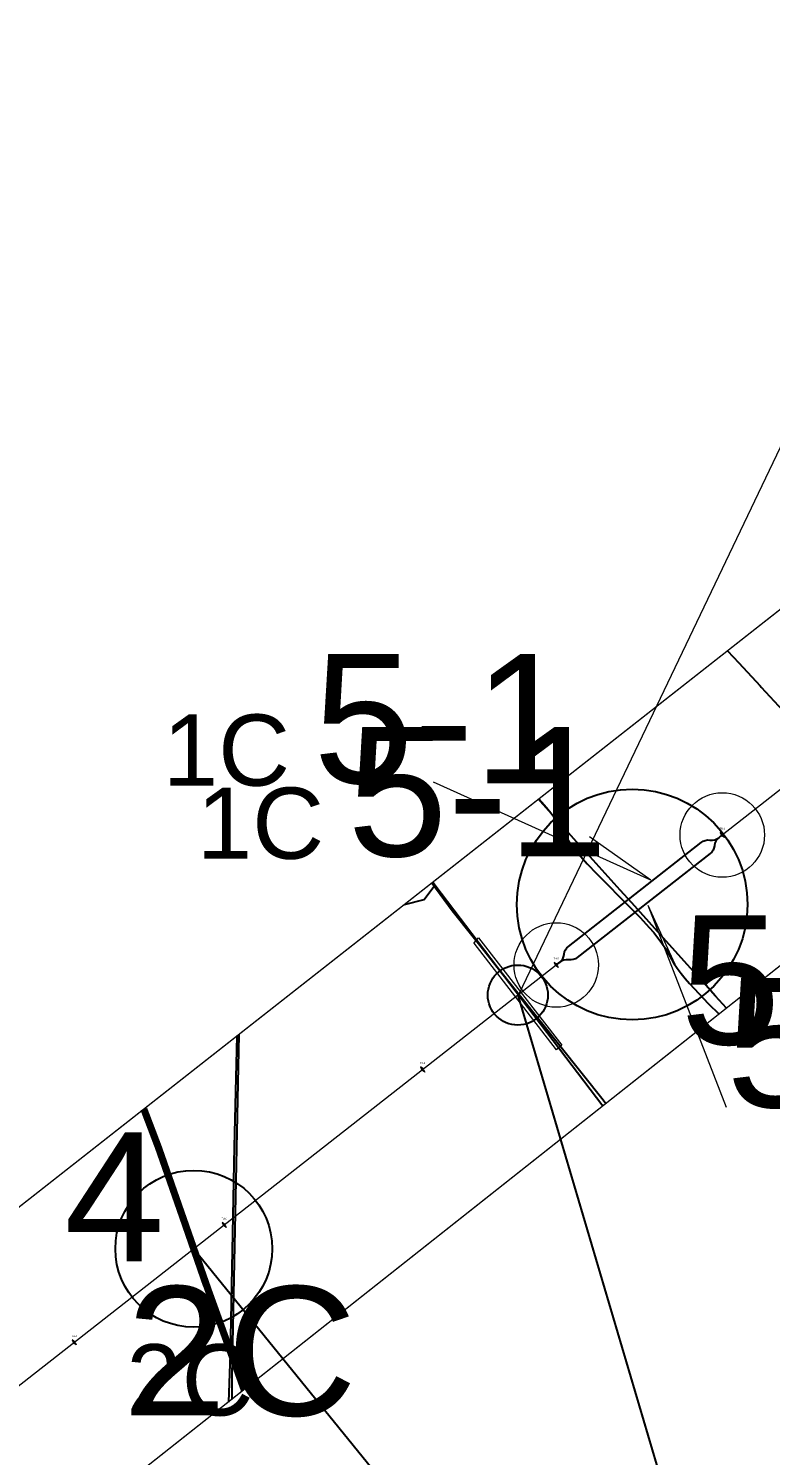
# Model space of a CAD drawing. Header units: metres. Extents: x -4 to 509425, y 7549 to 4732445.
# Drawn here: x 500581 to 501623, y 4727291 to 4729294 of the extents above; entities that cross this region are included whole.
import ezdxf

# ---------------------------------------------------------------- set-up
doc = ezdxf.new("R2010")
doc.units = ezdxf.units.M
doc.header["$LTSCALE"] = 0.01
doc.header["$MEASUREMENT"] = 0
doc.layers.get('0').update_dxf_attribs({"lineweight": 0})
for name, color, linetype in [('-- cruces', 6, 'Continuous'), ('-----caminos burgos', 2, 'Continuous'), ('-----traza soterrada consolidada', 255, 'Continuous'), ('---itinerarios burgos', 1, 'Continuous'), ('--PHD', 6, 'Continuous'), ('_00_LE_BURGOS', 1, 'Continuous'), ('autovias y carreteras CyL', 2, 'Continuous'), ('cauces CHE', 4, 'Continuous'), ('Lineas electricas aereas', 30, 'Continuous'), ('vvpp CyL', 41, 'Continuous'), ('Zonas proteccion lineas aereas PV', 210, 'Continuous')]:
    doc.layers.add(name, color=color, linetype=linetype)
for name, color, linetype, lineweight in [('---contorno', 7, 'Continuous', 0), ('-LINEAQ AUXILIAR', 252, 'Continuous', 0), ('Apoyos__ptw_', 7, 'Continuous', 0), ('Carretera__ptw_', 32, 'Continuous', 0), ('Cruces no defindos en pyp', 4, 'Continuous', 0), ('Denominación apoyos__ptw_', 7, 'Continuous', 0), ('LEAR TRAMOS AEREOS', 2, 'Continuous', 0), ('LEAR TRAMOS AEREOS TEXTO', 2, 'Continuous', 0), ('LEAR TRAMOS SUBTERRANEOS', 1, 'Continuous', 0), ('Línea eléctrica__ptw_', 1, 'Continuous', 0), ('NUMERO CIRCUITOS', 6, 'Continuous', 0), ('VCRB TEXTOS', 7, 'Continuous', 0), ('VCRB TRAMOS AEREOS', 2, 'Continuous', 0), ('VCRB TRAMOS SUBTERRANEOS', 4, 'Continuous', 0)]:
    doc.layers.add(name, color=color, linetype=linetype, lineweight=lineweight)
doc.styles.add('SOLARIA 2', font='arial.ttf')
doc.styles.get("Standard").update_dxf_attribs({"font": 'arial.ttf'})

# ---------------------------------------------------------------- blocks, each defined once
blk = doc.blocks.new('aaaq')
at = {"layer": 'Apoyos__ptw_', "linetype": 'Continuous', "flags": 128}
blk.add_lwpolyline([(501552.1, 4728165.4), (501553.6, 4728161.9), (501555.2, 4728163.1), (501554.8, 4728160.3), (501556.4, 4728161.6), (501557.9, 4728158), (501554.8, 4728160.3), (501553.6, 4728161.9), (501556.4, 4728161.6), (501555.2, 4728163.1)], close=True, dxfattribs=at)
at = {"layer": 'Denominación apoyos__ptw_', "linetype": 'Continuous', "insert": (501555, 4728169.4), "char_height": 2.5, "attachment_point": 8, "line_spacing_factor": 0.5}
blk.add_mtext('T6-1', dxfattribs=at)

msp = doc.modelspace()

# ---------------------------------------------------------------- linework, layer by layer
at = {"layer": '-- cruces'}
for points in [[(501267.934, 4727937.033), (501693.799, 4726495.743)], [(500813.025, 4727580.915), (501693.799, 4726495.743)]]:
    msp.add_lwpolyline(points, dxfattribs=at)
for centre, radius in [((501267.934, 4727937.033), 42.147), ((500813.025, 4727580.915), 110.073)]:
    msp.add_circle(centre, radius, dxfattribs=at)
at = {"layer": '-----caminos burgos'}
for points in [[(501108.707, 4728064.199, 476.09), (501136.291, 4728071.404, 476.075), (501151.616, 4728091.518, 475.634)], [(500876.385, 4727881.796, 476.358), (500866.273, 4727402.386, 474.466), (500866.621, 4727369.328, 474.235)]]:
    msp.add_polyline3d(points, dxfattribs=at)
at = {"layer": '-----traza soterrada consolidada'}
for points in [[(501321.888, 4727979.27), (501326.873, 4727983.173, 0.20004848), (501332.901, 4727993.906), (501332.988, 4727994.645, -0.20004968), (501339.016, 4728005.378), (501525.523, 4728151.382, -0.2000507), (501537.39, 4728154.657), (501538.127, 4728154.564, 0.20005107), (501549.994, 4728157.839), (501554.98, 4728161.742)], [(501554.98, 4728161.742), (501549.994, 4728157.839, 0.20004887), (501543.966, 4728147.106), (501543.879, 4728146.367, -0.20004887), (501537.851, 4728135.634), (501351.345, 4727989.63, -0.20004966), (501339.478, 4727986.355), (501338.74, 4727986.448, 0.20004948), (501326.873, 4727983.173), (501321.888, 4727979.27)], [(501321.888, 4727979.27), (501326.873, 4727983.173, 0.20004848), (501332.901, 4727993.906), (501332.988, 4727994.645, -0.20004968), (501339.016, 4728005.378), (501525.523, 4728151.382, -0.2000507), (501537.39, 4728154.657), (501538.127, 4728154.564, 0.20005107), (501549.994, 4728157.839), (501554.98, 4728161.742)], [(501554.98, 4728161.742), (501549.994, 4728157.839, 0.20004887), (501543.966, 4728147.106), (501543.879, 4728146.367, -0.20004887), (501537.851, 4728135.634), (501351.345, 4727989.63, -0.20004966), (501339.478, 4727986.355), (501338.74, 4727986.448, 0.20004948), (501326.873, 4727983.173), (501321.888, 4727979.27)]]:
    msp.add_lwpolyline(points, format="xyb", dxfattribs=at)
at = {"layer": '---contorno', "color": 5}
msp.add_lwpolyline([(500101.359, 4726764.898, 2, 2, 0), (499848.686, 4727074.922, 2, 2, 0), (502059.711, 4728810.857, 2, 2, 0), (503063.168, 4728593.136, 2, 2, 0), (505034.679, 4729304.281, 2, 2, 0), (506964.132, 4729644.75, 2, 2, 0), (508238.114, 4729032.085, 2, 2, 0), (508444.483, 4728200.462, 2, 2, 0), (508077.759, 4728126.8, 2, 2, 0), (507934.475, 4728602.294, 2, 2, 0), (507662.185, 4728577.11, 2, 2, 0), (506909.919, 4729232.223, 2, 2, 0), (505556.242, 4728931.649, 2, 2, 0), (505134.924, 4728915.3, 2, 2, 0), (503358.148, 4728278.746, 2, 2, 0), (503794.64, 4727728.673, 2, 2, 0), (503511.071, 4726957.052, 2, 2, 0), (503119.453, 4727094.69, 2, 2, 0), (503327.838, 4727608.568, 2, 2, 0), (502937.758, 4728211.039, 2, 2, 0), (502180.624, 4728408.737, 2, 2, 0)], format="xyseb", dxfattribs=at)
at = {"layer": '---itinerarios burgos'}
for points in [[(500873.408, 4727879.459, 476.338), (500869.625, 4727724.186, 476.2), (500863.921, 4727432.448, 474.5), (500861.947, 4727365.631, 473.567)], [(500876.385, 4727881.796, 476.324), (500866.273, 4727402.386, 474.355), (500866.621, 4727369.328, 474.179)]]:
    msp.add_polyline3d(points, dxfattribs=at)
at = {"layer": '--PHD'}
msp.add_circle((501428.524, 4728064.159), 161.933, dxfattribs=at)
at = {"layer": '-LINEAQ AUXILIAR'}
for points in [[(501454.741, 4728098.363), (501149.595, 4728235.72)], [(501454.741, 4728098.363), (501368.392, 4728158.972)], [(501450.629, 4728063.436), (501490.72, 4727975.092)], [(501450.629, 4728063.436), (501560.249, 4727779.629)]]:
    msp.add_lwpolyline(points, dxfattribs=at)
at = {"color": 5, "const_width": 2}
msp.add_lwpolyline([(502180.624, 4728408.737), (502937.758, 4728211.039), (503327.838, 4727608.568), (503119.453, 4727094.69), (503511.071, 4726957.052), (503794.64, 4727728.673), (503358.148, 4728278.746), (505134.924, 4728915.3), (505556.242, 4728931.649), (506909.919, 4729232.223), (507662.185, 4728577.11), (507934.475, 4728602.294), (508077.759, 4728126.8), (508444.483, 4728200.462), (508238.114, 4729032.085), (506964.132, 4729644.75), (505034.679, 4729304.281), (503063.168, 4728593.136), (502059.711, 4728810.857), (499848.686, 4727074.922), (500101.359, 4726764.898), (502180.624, 4728408.737)], close=True, dxfattribs=at)
at = {"layer": '_00_LE_BURGOS', "color": 2, "linetype": 'Continuous', "const_width": 10}
msp.add_lwpolyline([(500883.783, 4727382.903), (500833.453, 4727522.417), (500763.45, 4727722.879), (500742.891, 4727776.987)], dxfattribs=at)
msp.add_lwpolyline([(500883.783, 4727382.903), (500833.453, 4727522.417), (500763.45, 4727722.879), (500742.891, 4727776.987)], dxfattribs=at)
at = {"layer": 'Apoyos__ptw_', "color": 2, "linetype": 'Continuous', "flags": 128}
for points in [[(501552.083, 4728165.443), (501553.576, 4728161.913), (501555.151, 4728163.146), (501554.809, 4728160.338), (501556.384, 4728161.571), (501557.877, 4728158.041), (501554.809, 4728160.338), (501553.576, 4728161.913), (501556.384, 4728161.571), (501555.151, 4728163.146)], [(501318.99, 4727982.971), (501320.484, 4727979.441), (501322.059, 4727980.674), (501321.717, 4727977.866), (501323.291, 4727979.099), (501324.785, 4727975.569), (501321.717, 4727977.866), (501320.484, 4727979.441), (501323.291, 4727979.099), (501322.059, 4727980.674)], [(501131.499, 4727836.069), (501132.931, 4727832.618), (501134.506, 4727833.851), (501134.164, 4727831.043), (501135.738, 4727832.276), (501137.17, 4727828.825), (501134.164, 4727831.043), (501132.931, 4727832.618), (501135.738, 4727832.276), (501134.506, 4727833.851)], [(500852.787, 4727617.884), (500854.219, 4727614.433), (500855.794, 4727615.666), (500855.452, 4727612.858), (500857.026, 4727614.091), (500858.458, 4727610.64), (500855.452, 4727612.858), (500854.219, 4727614.433), (500857.026, 4727614.091), (500855.794, 4727615.666)], [(500642.278, 4727453.09), (500643.709, 4727449.639), (500645.284, 4727450.872), (500644.942, 4727448.064), (500646.517, 4727449.297), (500647.949, 4727445.846), (500644.942, 4727448.064), (500643.709, 4727449.639), (500646.517, 4727449.297), (500645.284, 4727450.872)]]:
    msp.add_lwpolyline(points, close=True, dxfattribs=at)
at = {"layer": 'Apoyos__ptw_', "linetype": 'Continuous', "flags": 128}
for points in [[(501318.99, 4727982.971), (501320.484, 4727979.441), (501322.059, 4727980.674), (501321.717, 4727977.866), (501323.291, 4727979.099), (501324.785, 4727975.569), (501321.717, 4727977.866), (501320.484, 4727979.441), (501323.291, 4727979.099), (501322.059, 4727980.674)], [(501131.499, 4727836.069), (501132.931, 4727832.618), (501134.506, 4727833.851), (501134.164, 4727831.043), (501135.738, 4727832.276), (501137.17, 4727828.825), (501134.164, 4727831.043), (501132.931, 4727832.618), (501135.738, 4727832.276), (501134.506, 4727833.851)], [(500852.787, 4727617.884), (500854.219, 4727614.433), (500855.794, 4727615.666), (500855.452, 4727612.858), (500857.026, 4727614.091), (500858.458, 4727610.64), (500855.452, 4727612.858), (500854.219, 4727614.433), (500857.026, 4727614.091), (500855.794, 4727615.666)], [(500642.278, 4727453.09), (500643.709, 4727449.639), (500645.284, 4727450.872), (500644.942, 4727448.064), (500646.517, 4727449.297), (500647.949, 4727445.846), (500644.942, 4727448.064), (500643.709, 4727449.639), (500646.517, 4727449.297), (500645.284, 4727450.872)]]:
    msp.add_lwpolyline(points, close=True, dxfattribs=at)
at = {"layer": 'autovias y carreteras CyL', "linetype": 'Continuous', "const_width": 0.26, "flags": 128}
msp.add_lwpolyline([(501387.395, 4727781.273), (501276.283, 4727926.397), (501201.323, 4728021.895), (501148.162, 4728095.176)], dxfattribs=at)
at = {"layer": 'autovias y carreteras CyL'}
for points in [[(501151.616, 4728091.518, 475.634), (501148.589, 4728095.511, 475.618)], [(501387.075, 4727781.02, 466.603), (501151.616, 4728091.518, 475.634)]]:
    msp.add_polyline3d(points, dxfattribs=at)
at = {"layer": 'Carretera__ptw_', "color": 32, "linetype": 'Continuous', "flags": 128}
msp.add_lwpolyline([(501206.667, 4728010.084), (501206.842, 4728010.433), (501206.842, 4728010.433), (501206.842, 4728010.433), (501206.842, 4728010.433), (501206.842, 4728010.433), (501206.842, 4728010.433), (501212.951, 4728017.241), (501212.951, 4728017.241), (501212.951, 4728017.241), (501212.951, 4728017.241), (501212.952, 4728017.241), (501212.952, 4728017.241), (501212.952, 4728017.241), (501212.952, 4728017.241), (501212.952, 4728017.241), (501212.952, 4728017.241), (501212.952, 4728017.241), (501212.952, 4728017.241), (501212.952, 4728017.241), (501212.952, 4728017.241), (501212.952, 4728017.241), (501212.952, 4728017.241), (501212.952, 4728017.241), (501212.952, 4728017.241), (501212.952, 4728017.241), (501212.952, 4728017.241), (501212.952, 4728017.241), (501212.952, 4728017.241), (501212.952, 4728017.241), (501212.952, 4728017.241), (501212.953, 4728017.241), (501212.953, 4728017.241), (501212.953, 4728017.241), (501212.953, 4728017.241), (501212.953, 4728017.241), (501212.953, 4728017.241), (501212.953, 4728017.241), (501212.953, 4728017.241), (501212.953, 4728017.241), (501212.953, 4728017.241), (501329.732, 4727866.598), (501329.732, 4727866.598), (501329.732, 4727866.598), (501329.732, 4727866.598), (501329.732, 4727866.598), (501329.732, 4727866.598), (501329.732, 4727866.598), (501329.732, 4727866.598), (501329.732, 4727866.598), (501329.732, 4727866.598), (501329.732, 4727866.597), (501329.732, 4727866.597), (501329.732, 4727866.597), (501329.732, 4727866.597), (501329.732, 4727866.597), (501329.732, 4727866.597), (501329.732, 4727866.597), (501329.732, 4727866.597), (501329.732, 4727866.597), (501329.732, 4727866.597), (501329.732, 4727866.597), (501329.732, 4727866.597), (501329.732, 4727866.597), (501329.732, 4727866.597), (501329.732, 4727866.597), (501329.732, 4727866.597), (501329.732, 4727866.597), (501329.732, 4727866.597), (501329.731, 4727866.597), (501329.731, 4727866.597), (501322.225, 4727860.138), (501322.225, 4727860.138), (501322.225, 4727860.138), (501322.225, 4727860.138), (501322.225, 4727860.138), (501322.225, 4727860.138), (501322.225, 4727860.138), (501322.225, 4727860.138), (501322.225, 4727860.138), (501322.225, 4727860.138), (501322.225, 4727860.138), (501322.225, 4727860.138), (501322.225, 4727860.138), (501322.225, 4727860.138), (501322.225, 4727860.138), (501322.225, 4727860.138), (501322.225, 4727860.138), (501322.225, 4727860.138), (501322.225, 4727860.138), (501322.225, 4727860.138), (501322.225, 4727860.138), (501322.224, 4727860.138), (501322.224, 4727860.138), (501322.224, 4727860.138), (501322.224, 4727860.138), (501322.224, 4727860.138), (501322.224, 4727860.138), (501322.224, 4727860.138), (501322.224, 4727860.138), (501322.224, 4727860.138), (501322.224, 4727860.138), (501322.224, 4727860.138), (501206.667, 4728010.083), (501206.667, 4728010.083), (501206.667, 4728010.083), (501206.667, 4728010.083), (501206.667, 4728010.083), (501206.667, 4728010.083), (501206.667, 4728010.083), (501206.667, 4728010.083), (501206.667, 4728010.083), (501206.667, 4728010.083), (501206.667, 4728010.083), (501206.667, 4728010.083), (501206.667, 4728010.083), (501206.667, 4728010.083), (501206.667, 4728010.083), (501206.667, 4728010.083), (501206.667, 4728010.083), (501206.667, 4728010.083), (501206.667, 4728010.084), (501206.667, 4728010.084), (501206.667, 4728010.084), (501206.667, 4728010.084)], dxfattribs=at)
msp.add_lwpolyline([(501206.667, 4728010.084), (501206.842, 4728010.433), (501206.842, 4728010.433), (501206.842, 4728010.433), (501206.842, 4728010.433), (501206.842, 4728010.433), (501206.842, 4728010.433), (501212.951, 4728017.241), (501212.951, 4728017.241), (501212.951, 4728017.241), (501212.951, 4728017.241), (501212.952, 4728017.241), (501212.952, 4728017.241), (501212.952, 4728017.241), (501212.952, 4728017.241), (501212.952, 4728017.241), (501212.952, 4728017.241), (501212.952, 4728017.241), (501212.952, 4728017.241), (501212.952, 4728017.241), (501212.952, 4728017.241), (501212.952, 4728017.241), (501212.952, 4728017.241), (501212.952, 4728017.241), (501212.952, 4728017.241), (501212.952, 4728017.241), (501212.952, 4728017.241), (501212.952, 4728017.241), (501212.952, 4728017.241), (501212.952, 4728017.241), (501212.952, 4728017.241), (501212.953, 4728017.241), (501212.953, 4728017.241), (501212.953, 4728017.241), (501212.953, 4728017.241), (501212.953, 4728017.241), (501212.953, 4728017.241), (501212.953, 4728017.241), (501212.953, 4728017.241), (501212.953, 4728017.241), (501212.953, 4728017.241), (501329.732, 4727866.598), (501329.732, 4727866.598), (501329.732, 4727866.598), (501329.732, 4727866.598), (501329.732, 4727866.598), (501329.732, 4727866.598), (501329.732, 4727866.598), (501329.732, 4727866.598), (501329.732, 4727866.598), (501329.732, 4727866.598), (501329.732, 4727866.597), (501329.732, 4727866.597), (501329.732, 4727866.597), (501329.732, 4727866.597), (501329.732, 4727866.597), (501329.732, 4727866.597), (501329.732, 4727866.597), (501329.732, 4727866.597), (501329.732, 4727866.597), (501329.732, 4727866.597), (501329.732, 4727866.597), (501329.732, 4727866.597), (501329.732, 4727866.597), (501329.732, 4727866.597), (501329.732, 4727866.597), (501329.732, 4727866.597), (501329.732, 4727866.597), (501329.732, 4727866.597), (501329.731, 4727866.597), (501329.731, 4727866.597), (501322.225, 4727860.138), (501322.225, 4727860.138), (501322.225, 4727860.138), (501322.225, 4727860.138), (501322.225, 4727860.138), (501322.225, 4727860.138), (501322.225, 4727860.138), (501322.225, 4727860.138), (501322.225, 4727860.138), (501322.225, 4727860.138), (501322.225, 4727860.138), (501322.225, 4727860.138), (501322.225, 4727860.138), (501322.225, 4727860.138), (501322.225, 4727860.138), (501322.225, 4727860.138), (501322.225, 4727860.138), (501322.225, 4727860.138), (501322.225, 4727860.138), (501322.225, 4727860.138), (501322.225, 4727860.138), (501322.224, 4727860.138), (501322.224, 4727860.138), (501322.224, 4727860.138), (501322.224, 4727860.138), (501322.224, 4727860.138), (501322.224, 4727860.138), (501322.224, 4727860.138), (501322.224, 4727860.138), (501322.224, 4727860.138), (501322.224, 4727860.138), (501322.224, 4727860.138), (501206.667, 4728010.083), (501206.667, 4728010.083), (501206.667, 4728010.083), (501206.667, 4728010.083), (501206.667, 4728010.083), (501206.667, 4728010.083), (501206.667, 4728010.083), (501206.667, 4728010.083), (501206.667, 4728010.083), (501206.667, 4728010.083), (501206.667, 4728010.083), (501206.667, 4728010.083), (501206.667, 4728010.083), (501206.667, 4728010.083), (501206.667, 4728010.083), (501206.667, 4728010.083), (501206.667, 4728010.083), (501206.667, 4728010.083), (501206.667, 4728010.084), (501206.667, 4728010.084), (501206.667, 4728010.084), (501206.667, 4728010.084)], dxfattribs=at)
at = {"layer": 'Carretera__ptw_', "linetype": 'Continuous', "flags": 128}
msp.add_lwpolyline([(501206.667, 4728010.084), (501206.842, 4728010.433), (501206.842, 4728010.433), (501206.842, 4728010.433), (501206.842, 4728010.433), (501206.842, 4728010.433), (501206.842, 4728010.433), (501212.951, 4728017.241), (501212.951, 4728017.241), (501212.951, 4728017.241), (501212.951, 4728017.241), (501212.952, 4728017.241), (501212.952, 4728017.241), (501212.952, 4728017.241), (501212.952, 4728017.241), (501212.952, 4728017.241), (501212.952, 4728017.241), (501212.952, 4728017.241), (501212.952, 4728017.241), (501212.952, 4728017.241), (501212.952, 4728017.241), (501212.952, 4728017.241), (501212.952, 4728017.241), (501212.952, 4728017.241), (501212.952, 4728017.241), (501212.952, 4728017.241), (501212.952, 4728017.241), (501212.952, 4728017.241), (501212.952, 4728017.241), (501212.952, 4728017.241), (501212.952, 4728017.241), (501212.953, 4728017.241), (501212.953, 4728017.241), (501212.953, 4728017.241), (501212.953, 4728017.241), (501212.953, 4728017.241), (501212.953, 4728017.241), (501212.953, 4728017.241), (501212.953, 4728017.241), (501212.953, 4728017.241), (501212.953, 4728017.241), (501329.732, 4727866.598), (501329.732, 4727866.598), (501329.732, 4727866.598), (501329.732, 4727866.598), (501329.732, 4727866.598), (501329.732, 4727866.598), (501329.732, 4727866.598), (501329.732, 4727866.598), (501329.732, 4727866.598), (501329.732, 4727866.598), (501329.732, 4727866.597), (501329.732, 4727866.597), (501329.732, 4727866.597), (501329.732, 4727866.597), (501329.732, 4727866.597), (501329.732, 4727866.597), (501329.732, 4727866.597), (501329.732, 4727866.597), (501329.732, 4727866.597), (501329.732, 4727866.597), (501329.732, 4727866.597), (501329.732, 4727866.597), (501329.732, 4727866.597), (501329.732, 4727866.597), (501329.732, 4727866.597), (501329.732, 4727866.597), (501329.732, 4727866.597), (501329.732, 4727866.597), (501329.731, 4727866.597), (501329.731, 4727866.597), (501322.225, 4727860.138), (501322.225, 4727860.138), (501322.225, 4727860.138), (501322.225, 4727860.138), (501322.225, 4727860.138), (501322.225, 4727860.138), (501322.225, 4727860.138), (501322.225, 4727860.138), (501322.225, 4727860.138), (501322.225, 4727860.138), (501322.225, 4727860.138), (501322.225, 4727860.138), (501322.225, 4727860.138), (501322.225, 4727860.138), (501322.225, 4727860.138), (501322.225, 4727860.138), (501322.225, 4727860.138), (501322.225, 4727860.138), (501322.225, 4727860.138), (501322.225, 4727860.138), (501322.225, 4727860.138), (501322.224, 4727860.138), (501322.224, 4727860.138), (501322.224, 4727860.138), (501322.224, 4727860.138), (501322.224, 4727860.138), (501322.224, 4727860.138), (501322.224, 4727860.138), (501322.224, 4727860.138), (501322.224, 4727860.138), (501322.224, 4727860.138), (501322.224, 4727860.138), (501206.667, 4728010.083), (501206.667, 4728010.083), (501206.667, 4728010.083), (501206.667, 4728010.083), (501206.667, 4728010.083), (501206.667, 4728010.083), (501206.667, 4728010.083), (501206.667, 4728010.083), (501206.667, 4728010.083), (501206.667, 4728010.083), (501206.667, 4728010.083), (501206.667, 4728010.083), (501206.667, 4728010.083), (501206.667, 4728010.083), (501206.667, 4728010.083), (501206.667, 4728010.083), (501206.667, 4728010.083), (501206.667, 4728010.083), (501206.667, 4728010.084), (501206.667, 4728010.084), (501206.667, 4728010.084), (501206.667, 4728010.084)], dxfattribs=at)
msp.add_lwpolyline([(501206.667, 4728010.084), (501206.842, 4728010.433), (501206.842, 4728010.433), (501206.842, 4728010.433), (501206.842, 4728010.433), (501206.842, 4728010.433), (501206.842, 4728010.433), (501212.951, 4728017.241), (501212.951, 4728017.241), (501212.951, 4728017.241), (501212.951, 4728017.241), (501212.952, 4728017.241), (501212.952, 4728017.241), (501212.952, 4728017.241), (501212.952, 4728017.241), (501212.952, 4728017.241), (501212.952, 4728017.241), (501212.952, 4728017.241), (501212.952, 4728017.241), (501212.952, 4728017.241), (501212.952, 4728017.241), (501212.952, 4728017.241), (501212.952, 4728017.241), (501212.952, 4728017.241), (501212.952, 4728017.241), (501212.952, 4728017.241), (501212.952, 4728017.241), (501212.952, 4728017.241), (501212.952, 4728017.241), (501212.952, 4728017.241), (501212.952, 4728017.241), (501212.953, 4728017.241), (501212.953, 4728017.241), (501212.953, 4728017.241), (501212.953, 4728017.241), (501212.953, 4728017.241), (501212.953, 4728017.241), (501212.953, 4728017.241), (501212.953, 4728017.241), (501212.953, 4728017.241), (501212.953, 4728017.241), (501329.732, 4727866.598), (501329.732, 4727866.598), (501329.732, 4727866.598), (501329.732, 4727866.598), (501329.732, 4727866.598), (501329.732, 4727866.598), (501329.732, 4727866.598), (501329.732, 4727866.598), (501329.732, 4727866.598), (501329.732, 4727866.598), (501329.732, 4727866.597), (501329.732, 4727866.597), (501329.732, 4727866.597), (501329.732, 4727866.597), (501329.732, 4727866.597), (501329.732, 4727866.597), (501329.732, 4727866.597), (501329.732, 4727866.597), (501329.732, 4727866.597), (501329.732, 4727866.597), (501329.732, 4727866.597), (501329.732, 4727866.597), (501329.732, 4727866.597), (501329.732, 4727866.597), (501329.732, 4727866.597), (501329.732, 4727866.597), (501329.732, 4727866.597), (501329.732, 4727866.597), (501329.731, 4727866.597), (501329.731, 4727866.597), (501322.225, 4727860.138), (501322.225, 4727860.138), (501322.225, 4727860.138), (501322.225, 4727860.138), (501322.225, 4727860.138), (501322.225, 4727860.138), (501322.225, 4727860.138), (501322.225, 4727860.138), (501322.225, 4727860.138), (501322.225, 4727860.138), (501322.225, 4727860.138), (501322.225, 4727860.138), (501322.225, 4727860.138), (501322.225, 4727860.138), (501322.225, 4727860.138), (501322.225, 4727860.138), (501322.225, 4727860.138), (501322.225, 4727860.138), (501322.225, 4727860.138), (501322.225, 4727860.138), (501322.225, 4727860.138), (501322.224, 4727860.138), (501322.224, 4727860.138), (501322.224, 4727860.138), (501322.224, 4727860.138), (501322.224, 4727860.138), (501322.224, 4727860.138), (501322.224, 4727860.138), (501322.224, 4727860.138), (501322.224, 4727860.138), (501322.224, 4727860.138), (501322.224, 4727860.138), (501206.667, 4728010.083), (501206.667, 4728010.083), (501206.667, 4728010.083), (501206.667, 4728010.083), (501206.667, 4728010.083), (501206.667, 4728010.083), (501206.667, 4728010.083), (501206.667, 4728010.083), (501206.667, 4728010.083), (501206.667, 4728010.083), (501206.667, 4728010.083), (501206.667, 4728010.083), (501206.667, 4728010.083), (501206.667, 4728010.083), (501206.667, 4728010.083), (501206.667, 4728010.083), (501206.667, 4728010.083), (501206.667, 4728010.083), (501206.667, 4728010.084), (501206.667, 4728010.084), (501206.667, 4728010.084), (501206.667, 4728010.084)], dxfattribs=at)
at = {"layer": 'cauces CHE'}
msp.add_lwpolyline([(501297.445, 4728212.382), (501301.811, 4728207.678), (501308.185, 4728200.375), (501314.266, 4728192.95), (501319.95, 4728185.361), (501325.106, 4728177.553), (501336.555, 4728157.295), (501341.553, 4728149.722), (501347.054, 4728142.358), (501352.937, 4728135.153), (501359.106, 4728128.066), (501365.487, 4728121.066), (501378.668, 4728107.241), (501426.2, 4728059.432), (501439.572, 4728045.686), (501452.492, 4728031.753), (501458.665, 4728024.667), (501464.552, 4728017.463), (501470.057, 4728010.101), (501475.06, 4728002.531), (501486.526, 4727982.28), (501491.526, 4727974.708), (501497.028, 4727967.345), (501502.912, 4727960.14), (501509.081, 4727953.053), (501521.997, 4727939.118), (501535.368, 4727925.371), (501550.442, 4727910.247)], dxfattribs=at)
at = {"layer": 'Cruces no defindos en pyp'}
msp.add_lwpolyline([(501690.339, 4728267.706), (503424.008, 4732445.174), (501269.261, 4727938.071)], dxfattribs=at)
at = {"layer": 'LEAR TRAMOS AEREOS'}
for points in [[(501554.98, 4728161.742), (502109.062, 4728595.496), (503068.33, 4728387.362)], [(500130.055, 4727046.263), (501321.888, 4727979.27)]]:
    msp.add_lwpolyline(points, dxfattribs=at)
at = {"layer": 'LEAR TRAMOS SUBTERRANEOS'}
for points in [[(501321.888, 4727979.27), (501326.873, 4727983.173, 0.20004848), (501332.901, 4727993.906), (501332.988, 4727994.645, -0.20004968), (501339.016, 4728005.378), (501525.523, 4728151.382, -0.2000507), (501537.39, 4728154.657), (501538.127, 4728154.564, 0.20005107), (501549.994, 4728157.839), (501554.98, 4728161.742)], [(501554.98, 4728161.742), (501549.994, 4728157.839, 0.20004887), (501543.966, 4728147.106), (501543.879, 4728146.367, -0.20004887), (501537.851, 4728135.634), (501351.345, 4727989.63, -0.20004966), (501339.478, 4727986.355), (501338.74, 4727986.448, 0.20004948), (501326.873, 4727983.173), (501321.888, 4727979.27)]]:
    msp.add_lwpolyline(points, format="xyb", dxfattribs=at)
at = {"layer": 'Lineas electricas aereas'}
msp.add_polyline3d([(500883.783, 4727382.903, 473.53), (500833.453, 4727522.417, 475.2), (500763.45, 4727722.879, 476.6), (500742.891, 4727776.987, 477.261)], dxfattribs=at)
at = {"layer": 'Línea eléctrica__ptw_', "color": 1, "linetype": 'Continuous', "flags": 128}
msp.add_lwpolyline([(500760.151, 4727720.231), (500826.832, 4727528.218)], dxfattribs=at)
at = {"layer": 'Línea eléctrica__ptw_', "linetype": 'Continuous', "flags": 128}
msp.add_lwpolyline([(500760.151, 4727720.231), (500826.832, 4727528.218)], dxfattribs=at)
at = {"layer": 'VCRB TEXTOS'}
for centre in [(501554.98, 4728161.742), (501321.888, 4727979.27)]:
    msp.add_circle(centre, 59.301, dxfattribs=at)
at = {"layer": 'vvpp CyL'}
msp.add_lwpolyline([(501391.36, 4727784.41), (501387.69, 4727789.653), (501175.66, 4728055.373), (501147.106, 4728094.347)], dxfattribs=at)
at = {"layer": 'Zonas proteccion lineas aereas PV'}
for points in [[(501562.409, 4728420.412), (501578.172, 4728403.2), (501608.146, 4728371.137), (501609.753, 4728369.402), (501640.023, 4728336.402)], [(501560.9, 4727918.792), (501545.65, 4727935.71), (501531.73, 4727951.15), (501484.65, 4728003.39), (501427.77, 4728066.51), (501411.73, 4728084.31), (501373.61, 4728126.6), (501354.73, 4728147.55), (501299.56, 4728208.76), (501296.772, 4728211.853)]]:
    msp.add_lwpolyline(points, dxfattribs=at)

# ---------------------------------------------------------------- block references
msp.add_blockref('aaaq', (0, 0))

# ---------------------------------------------------------------- texts
at = {"layer": 'Denominación apoyos__ptw_', "color": 2, "linetype": 'Continuous', "char_height": 2.5, "attachment_point": 8, "line_spacing_factor": 0.5}
for s, insert in [('T6-1', (501554.98, 4728169.442)), ('T4-6', (501321.888, 4727986.97)), ('T4-5', (501134.335, 4727840.047)), ('T4-4', (500855.623, 4727621.862)), ('T4-3', (500645.113, 4727457.068))]:
    msp.add_mtext(s, dxfattribs=dict(at, insert=insert))
at = {"layer": 'Denominación apoyos__ptw_', "linetype": 'Continuous', "char_height": 2.5, "attachment_point": 8, "line_spacing_factor": 0.5}
for s, insert in [('T4-6', (501321.888, 4727986.97)), ('T4-5', (501134.335, 4727840.047)), ('T4-4', (500855.623, 4727621.862)), ('T4-3', (500645.113, 4727457.068))]:
    msp.add_mtext(s, dxfattribs=dict(at, insert=insert))
at = {"layer": 'LEAR TRAMOS AEREOS TEXTO', "style": 'SOLARIA 2'}
for s, height, p in [('5-1', 181.2814, (500980.671, 4728234.44)), ('5-2', 181.2814, (501560.249, 4727779.629)), ('4', 181.281, (500631.058, 4727563.281))]:
    msp.add_text(s, height=height, dxfattribs=at).set_placement(p)
at = {"layer": 'NUMERO CIRCUITOS', "style": 'SOLARIA 2'}
for s, p in [('1C', (500769.589, 4728230.91)), ('1C', (500817.341, 4728128.327)), ('2C', (500718.288, 4727346.845)), ('2C', (500718.288, 4727346.845))]:
    msp.add_text(s, height=100, dxfattribs=at).set_placement(p)
at = {"layer": 'VCRB TEXTOS', "color": 143, "true_color": 0x7aafdf, "style": 'SOLARIA 2'}
msp.add_text('4', height=181.281, dxfattribs=at).set_placement((500631.058, 4727563.281))
at = {"layer": 'VCRB TEXTOS', "style": 'SOLARIA 2'}
msp.add_text('2C', height=181.2814, dxfattribs=at).set_placement((500718.288, 4727346.845))
at = {"layer": 'VCRB TRAMOS AEREOS', "style": 'SOLARIA 2'}
msp.add_text('4', height=181.281, dxfattribs=at).set_placement((500631.058, 4727563.281))
at = {"layer": 'VCRB TRAMOS SUBTERRANEOS', "style": 'SOLARIA 2'}
for s, p in [('5-1', (501028.423, 4728131.857)), ('5-2', (501495.944, 4727867.788))]:
    msp.add_text(s, height=181.2814, dxfattribs=at).set_placement(p)

doc.saveas('drawing.dxf')
